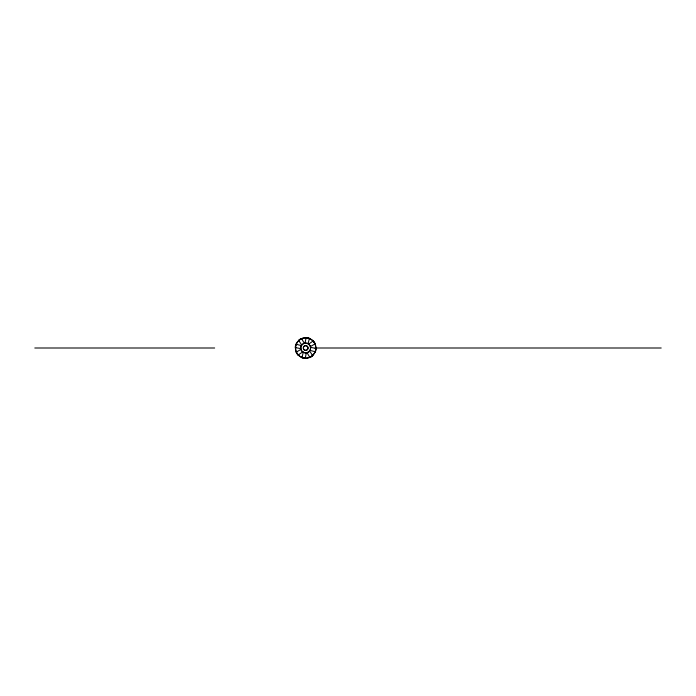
<?xml version="1.0" encoding="UTF-8"?>
<svg xmlns="http://www.w3.org/2000/svg" width="696" height="696" viewBox="0 0 696 696"><rect width="100%" height="100%" fill="white"/><g stroke="black" fill="none" stroke-linecap="round" stroke-linejoin="round"><path stroke-width="1.04" d="M305.048 343.076L306.092 337.743M305.248 358.257L306.301 352.924M308.067 343.65L309.442 338.447M301.907 357.553L303.299 352.359M302.073 356.874L301.846 357.692A10.414 10.414 0 0 0 305.248 358.405M309.276 339.126L309.494 338.308A10.414 10.414 0 0 0 306.101 337.595M308.693 344.068L313.165 340.979M312.6 341.397L313.313 340.91A10.414 10.414 0 0 1 315.21 343.815L310.425 346.573M298.741 354.603L298.036 355.09A10.414 10.414 0 0 1 296.131 352.185L296.87 351.758M298.149 354.986L302.656 351.941M296.27 352.124L300.916 349.409M34.8 348L214.655 348M315.192 348L661.2 348M315.245 348.27L316.08 348.426A10.414 10.414 0 0 1 315.366 351.828L314.548 351.602M296.105 347.73L295.261 347.574A10.414 10.414 0 0 1 295.983 344.172L296.8 344.398M295.417 347.582L300.75 348.626M310.59 347.356L315.932 348.418A10.266 10.266 0 0 1 300.176 356.674A10.266 10.266 0 0 1 300.907 338.909A10.266 10.266 0 0 1 315.932 348.418M296.122 344.233L301.325 345.616M310.033 350.375L315.218 351.767M312.278 354.925L312.756 355.639A10.414 10.414 0 0 1 309.859 357.544L309.433 356.804M299.071 341.075L298.584 340.361A10.414 10.414 0 0 1 301.49 338.456L301.916 339.196M309.616 351.019L312.652 355.525M298.688 340.475L301.733 344.981M301.551 338.595L304.274 343.241M307.093 352.75L309.798 357.405M303.082 352.228A4.959 4.959 0 0 0 310.634 348.13A4.959 4.959 0 0 0 303.308 343.641A4.959 4.959 0 0 0 303.082 352.228M304.491 350.01A2.332 2.332 0 0 0 308.006 348.026A2.358 2.358 0 0 0 304.509 345.947A2.358 2.358 0 0 0 304.474 350.036A2.358 2.358 0 0 0 308.032 348.026A2.332 2.332 0 0 0 304.526 345.973A2.332 2.332 0 0 0 304.491 350.01M300.437 356.665A10.127 10.127 0 0 0 315.801 348.2A10.127 10.127 0 0 0 300.785 339.126A10.127 10.127 0 0 0 300.437 356.665M303.186 352.22A4.898 4.898 0 0 0 310.573 348.043A4.898 4.898 0 0 0 303.265 343.737A4.898 4.898 0 0 0 303.186 352.22"/></g></svg>
